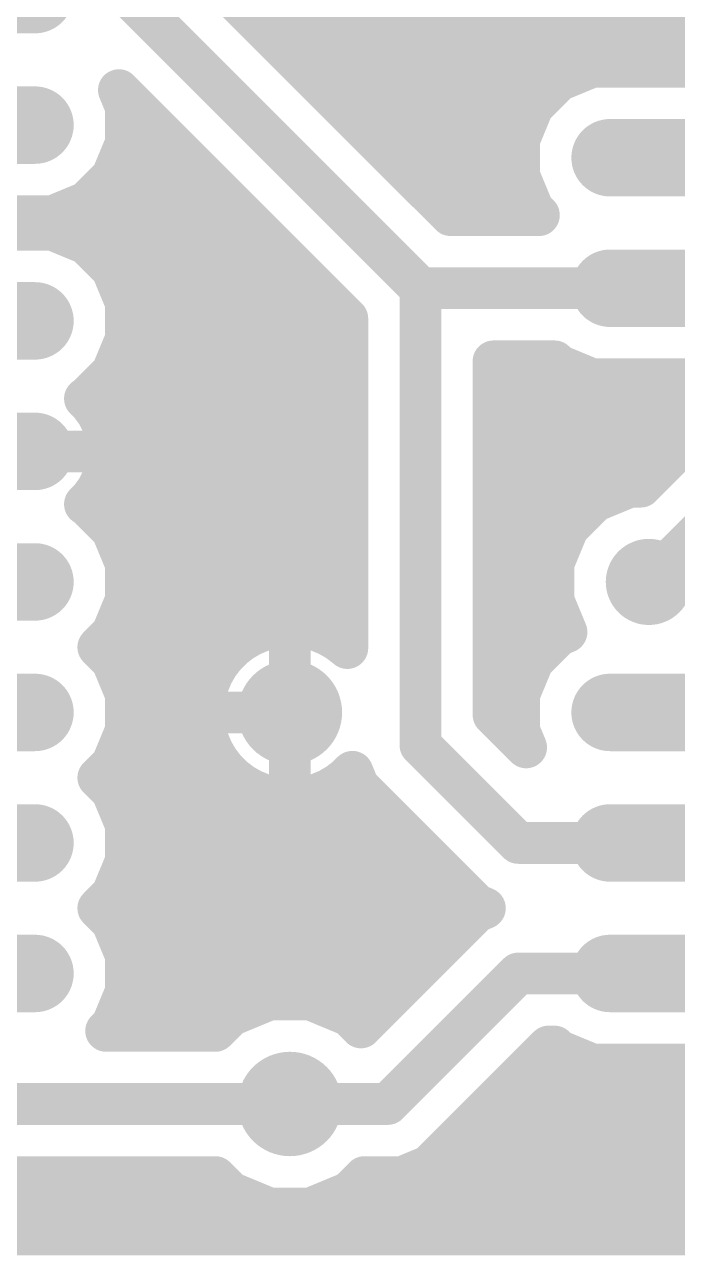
# Model space of a CAD drawing. Extents: x 5.3 to 60.7, y 2.1 to 49.9.
# Drawn here: x 23.41 to 36.12, y 2.13 to 26.09 of the extents above; entities that cross this region are included whole.
import ezdxf

# ---------------------------------------------------------------- set-up
doc = ezdxf.new("R2010")
doc.units = 0
for name, color, linetype in [('16', 174, 'CONTINUOUS'), ('17', 94, 'CONTINUOUS'), ('18', 94, 'CONTINUOUS')]:
    doc.layers.add(name, color=color, linetype=linetype)

# ---------------------------------------------------------------- blocks, each defined once
blk = doc.blocks.new('ROUNDP')
at = {"const_width": 0.5}
blk.add_lwpolyline([(0, -0.25, 1), (0, 0.25, 1), (0, -0.25)], format="xyb", dxfattribs=at)
blk = doc.blocks.new('LONGP100')
at = {"const_width": 1}
blk.add_lwpolyline([(-0.5, 0), (0.5, 0)], dxfattribs=at)
at = {"const_width": 0.5}
for points in [[(-0.5, 0.25, 1), (-0.5, -0.25)], [(0.5, -0.25, 1), (0.5, 0.25)]]:
    blk.add_lwpolyline(points, format="xyb", dxfattribs=at)
blk = doc.blocks.new('ROUNDV')
at = {"const_width": 0.5}
blk.add_lwpolyline([(0, -0.25, 1), (0, 0.25, 1), (0, -0.25)], format="xyb", dxfattribs=at)

msp = doc.modelspace()

# ---------------------------------------------------------------- linework, layer by layer
at = {"layer": '16', "const_width": 0.8128}
for points in [[(31.7042, 22.3774), (26.6059, 27.4757)], [(31.115, 20.955), (25.4, 26.67)], [(28.072, 26.0096), (45.6388, 26.0096)], [(34.4539, 25.265), (33.8034, 24.9955)], [(36.6661, 25.265), (34.4539, 25.265)], [(28.8848, 25.1968), (34.2893, 25.1968)], [(33.8034, 24.9955), (33.3055, 24.4976)], [(25.384, 24.4821), (25.248, 24.8104)], [(25.248, 24.8104), (29.6926, 20.3658)], [(25.384, 23.7779), (25.384, 24.4821)], [(25.384, 24.384), (25.6744, 24.384)], [(29.6976, 24.384), (33.2584, 24.384)], [(33.3055, 24.4976), (33.036, 23.8471)], [(33.036, 23.8471), (33.036, 23.1429)], [(25.1145, 23.1274), (25.384, 23.7779)], [(25.2984, 23.5712), (26.4872, 23.5712)], [(30.5104, 23.5712), (33.036, 23.5712)], [(35.56, 23.495), (42.418, 23.495)], [(24.6166, 22.6295), (25.1145, 23.1274)], [(33.036, 23.1429), (33.3055, 22.4924)], [(23.9661, 22.36), (24.6166, 22.6295)], [(24.7456, 22.7584), (27.3, 22.7584)], [(31.3232, 22.7584), (33.1953, 22.7584)], [(21.7539, 22.36), (23.9661, 22.36)], [(33.4204, 22.3774), (31.7042, 22.3774)], [(33.3055, 22.4924), (33.4204, 22.3774)], [(23.9661, 22.09), (21.7539, 22.09)], [(24.6166, 21.8205), (23.9661, 22.09)], [(24.3147, 21.9456), (28.1128, 21.9456)], [(25.1145, 21.3226), (24.6166, 21.8205)], [(25.384, 20.6721), (25.1145, 21.3226)], [(25.1932, 21.1328), (28.9256, 21.1328)], [(35.56, 20.955), (31.115, 20.955)], [(31.115, 12.065), (31.115, 20.955)], [(25.384, 19.9679), (25.384, 20.6721)], [(25.384, 20.32), (29.6926, 20.32)], [(29.6926, 20.3658), (29.6926, 13.9532)], [(25.1145, 19.3174), (25.384, 19.9679)], [(25.1932, 19.5072), (29.6926, 19.5072)], [(32.5374, 12.6542), (32.5374, 19.5326)], [(32.5374, 19.5326), (33.7252, 19.5326)], [(32.5374, 19.5072), (33.7506, 19.5072)], [(33.7252, 19.5326), (33.8034, 19.4545)], [(24.6166, 18.8195), (25.1145, 19.3174)], [(33.8034, 19.4545), (34.4539, 19.185)], [(34.4539, 19.185), (36.6661, 19.185)], [(24.587, 18.8072), (24.6166, 18.8195)], [(24.6928, 18.7014), (24.587, 18.8072)], [(37.2943, 18.9858), (35.4026, 17.0942)], [(24.8237, 18.5213), (24.6928, 18.7014)], [(24.6979, 18.6944), (29.6926, 18.6944)], [(24.9248, 18.3229), (24.8237, 18.5213)], [(32.5374, 18.6944), (37.0028, 18.6944)], [(24.9936, 18.1112), (24.9248, 18.3229)], [(25.0284, 17.8913), (24.9936, 18.1112)], [(25.0284, 17.78), (25.0284, 17.8913)], [(25.0284, 17.8816), (29.6926, 17.8816)], [(32.5374, 17.8816), (36.19, 17.8816)], [(25.0284, 17.78), (22.86, 17.78)], [(22.86, 17.78), (25.0284, 17.78)], [(26.035, 17.78), (22.86, 17.78)], [(24.9936, 17.4488), (25.0284, 17.6687)], [(25.0284, 17.6687), (25.0284, 17.78)], [(28.575, 15.24), (26.035, 17.78)], [(38.1, 17.78), (35.56, 15.24)], [(24.9248, 17.2371), (24.9936, 17.4488)], [(24.8237, 17.0387), (24.9248, 17.2371)], [(35.1912, 17.0942), (34.5097, 16.8119)], [(35.4026, 17.0942), (35.1912, 17.0942)], [(24.587, 16.7528), (24.6928, 16.8586)], [(24.6928, 16.8586), (24.8237, 17.0387)], [(24.839, 17.0688), (29.6926, 17.0688)], [(32.5374, 17.0688), (35.1299, 17.0688)], [(24.6166, 16.7405), (24.587, 16.7528)], [(25.1145, 16.2426), (24.6166, 16.7405)], [(34.5097, 16.8119), (33.9881, 16.2903)], [(25.1012, 16.256), (29.6926, 16.256)], [(25.384, 15.5921), (25.1145, 16.2426)], [(32.5374, 16.256), (33.9739, 16.256)], [(33.9881, 16.2903), (33.7058, 15.6088)], [(25.384, 14.8879), (25.384, 15.5921)], [(25.384, 15.4432), (29.6926, 15.4432)], [(32.5374, 15.4432), (33.7058, 15.4432)], [(33.7058, 15.6088), (33.7058, 14.8712)], [(28.575, 12.7), (28.575, 15.24)], [(25.1145, 14.2374), (25.384, 14.8879)], [(33.7058, 14.8712), (33.9572, 14.2642)], [(25.2773, 14.6304), (29.6926, 14.6304)], [(32.5374, 14.6304), (33.8055, 14.6304)], [(24.8472, 13.97), (25.1145, 14.2374)], [(27.832, 14.2067), (27.6416, 14.0969)], [(28.035, 14.2908), (27.832, 14.2067)], [(28.2472, 14.3477), (28.035, 14.2908)], [(28.4651, 14.3764), (28.2472, 14.3477)], [(28.575, 14.3764), (28.4651, 14.3764)], [(28.6849, 14.3764), (28.575, 14.3764)], [(28.575, 14.3764), (28.575, 12.7)], [(28.575, 12.7), (28.575, 14.3764)], [(28.9028, 14.3477), (28.6849, 14.3764)], [(29.115, 14.2908), (28.9028, 14.3477)], [(29.318, 14.2067), (29.115, 14.2908)], [(29.5084, 14.0969), (29.318, 14.2067)], [(33.9572, 14.2642), (33.8034, 14.2005)], [(25.1145, 13.7026), (24.8472, 13.97)], [(27.6416, 14.0969), (27.4673, 13.9631)], [(29.6827, 13.9631), (29.5084, 14.0969)], [(33.8034, 14.2005), (33.3055, 13.7026)], [(24.9996, 13.8176), (27.3218, 13.8176)], [(27.3119, 13.8077), (27.1781, 13.6334)], [(27.4673, 13.9631), (27.3119, 13.8077)], [(28.575, 13.8176), (28.575, 13.8176)], [(29.6926, 13.9532), (29.6827, 13.9631)], [(32.5374, 13.8176), (33.4204, 13.8176)], [(25.384, 13.0521), (25.1145, 13.7026)], [(27.1781, 13.6334), (27.0683, 13.443)], [(33.3055, 13.7026), (33.036, 13.0521)], [(27.0683, 13.443), (26.9842, 13.24)], [(25.384, 12.3479), (25.384, 13.0521)], [(26.9273, 13.0278), (26.8986, 12.8099)], [(26.9842, 13.24), (26.9273, 13.0278)], [(33.036, 13.0521), (33.036, 12.3479)], [(25.384, 13.0048), (26.9243, 13.0048)], [(26.8986, 12.8099), (26.8986, 12.7)], [(28.575, 13.0048), (28.575, 13.0048)], [(32.5374, 13.0048), (33.036, 13.0048)], [(26.8986, 12.7), (28.575, 12.7)], [(28.575, 12.7), (26.8986, 12.7)], [(26.8986, 12.7), (26.8986, 12.5901)], [(26.8986, 12.5901), (26.9273, 12.3722)], [(28.575, 12.7), (28.575, 12.7)], [(28.575, 12.7), (28.575, 12.7)], [(28.575, 11.0236), (28.575, 12.7)], [(28.575, 12.7), (28.575, 12.7)], [(28.575, 12.7), (28.575, 11.0236)], [(33.172, 12.0196), (32.5374, 12.6542)], [(35.56, 12.7), (40.64, 12.7)], [(25.1145, 11.6974), (25.384, 12.3479)], [(26.9273, 12.3722), (26.9842, 12.16)], [(33.036, 12.3479), (33.172, 12.0196)], [(25.3194, 12.192), (26.9756, 12.192)], [(26.9842, 12.16), (27.0683, 11.957)], [(28.575, 12.192), (28.575, 12.192)], [(33.02, 10.16), (31.115, 12.065)], [(32.9996, 12.192), (33.1006, 12.192)], [(27.0683, 11.957), (27.1781, 11.7666)], [(24.8472, 11.43), (25.1145, 11.6974)], [(27.1781, 11.7666), (27.3119, 11.5923)], [(27.3119, 11.5923), (27.4673, 11.4369)], [(25.1145, 11.1626), (24.8472, 11.43)], [(24.898, 11.3792), (27.5425, 11.3792)], [(27.4673, 11.4369), (27.6416, 11.3031)], [(28.575, 11.3792), (28.575, 11.3792)], [(29.5084, 11.3031), (29.6827, 11.4369)], [(29.6075, 11.3792), (29.8595, 11.3792)], [(29.6827, 11.4369), (29.7908, 11.545)], [(29.7908, 11.545), (29.9091, 11.2593)], [(25.384, 10.5121), (25.1145, 11.1626)], [(27.6416, 11.3031), (27.832, 11.1933)], [(27.832, 11.1933), (28.035, 11.1092)], [(28.035, 11.1092), (28.2472, 11.0523)], [(28.9028, 11.0523), (29.115, 11.1092)], [(29.115, 11.1092), (29.318, 11.1933)], [(29.318, 11.1933), (29.5084, 11.3031)], [(29.9091, 11.2593), (30.3093, 10.8591)], [(28.2472, 11.0523), (28.4651, 11.0236)], [(28.4651, 11.0236), (28.575, 11.0236)], [(28.575, 11.0236), (28.6849, 11.0236)], [(28.6849, 11.0236), (28.9028, 11.0523)], [(30.3093, 10.8591), (32.2143, 8.9541)], [(25.3615, 10.5664), (30.602, 10.5664)], [(25.384, 9.8079), (25.384, 10.5121)], [(35.56, 10.16), (33.02, 10.16)], [(25.1145, 9.1574), (25.384, 9.8079)], [(25.3615, 9.7536), (31.4148, 9.7536)], [(24.8472, 8.89), (25.1145, 9.1574)], [(24.898, 8.9408), (32.2465, 8.9408)], [(32.2143, 8.9541), (32.3691, 8.89)], [(25.1145, 8.6226), (24.8472, 8.89)], [(32.2143, 8.8259), (29.9586, 6.5701)], [(32.3691, 8.89), (32.2143, 8.8259)], [(25.384, 7.9721), (25.1145, 8.6226)], [(25.3194, 8.128), (31.5164, 8.128)], [(25.384, 7.2679), (25.384, 7.9721)], [(33.02, 7.62), (30.48, 5.08)], [(35.56, 7.62), (33.02, 7.62)], [(25.1145, 6.6174), (25.384, 7.2679)], [(25.384, 7.3152), (30.7036, 7.3152)], [(28.1708, 7.112), (27.424, 6.8026)], [(28.9792, 7.112), (28.1708, 7.112)], [(29.726, 6.8026), (28.9792, 7.112)], [(27.424, 6.8026), (27.1237, 6.5024)], [(29.9586, 6.5701), (29.726, 6.8026)], [(24.9996, 6.5024), (25.1145, 6.6174)], [(27.1237, 6.5024), (24.9996, 6.5024)], [(24.9996, 6.5024), (27.1237, 6.5024)], [(31.6859, 4.2743), (33.6092, 6.1976)], [(33.6092, 6.1976), (33.7252, 6.1976)], [(33.7252, 6.1976), (33.8034, 6.1195)], [(33.8034, 6.1195), (34.4539, 5.85)], [(34.4539, 5.85), (36.6661, 5.85)], [(33.1012, 5.6896), (41.8396, 5.6896)], [(28.575, 5.08), (12.7, 5.08)], [(30.48, 5.08), (28.575, 5.08)], [(32.2884, 4.8768), (42.6416, 4.8768)], [(31.2857, 3.8741), (31.6859, 4.2743)], [(31.4756, 4.064), (58.674, 4.064)], [(30.7629, 3.6576), (31.2857, 3.8741)], [(16.6976, 3.6576), (27.1237, 3.6576)], [(27.1237, 3.6576), (27.424, 3.3574)], [(29.726, 3.3574), (30.0263, 3.6576)], [(30.0263, 3.6576), (30.7629, 3.6576)], [(16.463, 3.2512), (27.6802, 3.2512)], [(27.424, 3.3574), (28.1708, 3.048)], [(28.9792, 3.048), (29.726, 3.3574)], [(29.4698, 3.2512), (57.8612, 3.2512)], [(28.1708, 3.048), (28.9792, 3.048)], [(57.15, 2.54), (15.7174, 2.54)]]:
    msp.add_lwpolyline(points, dxfattribs=at)
at = {"layer": '16', "const_width": 0.4064}
for points in [[(28.072, 26.2128, 1), (28.072, 25.8064)], [(34.4539, 25.4682, 1), (34.4539, 25.0618)], [(34.5317, 25.0773, 1), (34.3762, 25.4527)], [(28.8848, 25.4, 1), (28.8848, 24.9936)], [(33.9471, 24.8518, 1), (33.6597, 25.1392)], [(34.2893, 24.9936, 1), (34.2893, 25.4)], [(25.4357, 24.8882, 1), (25.0602, 24.7327)], [(25.3917, 24.9541, 1), (25.1043, 24.6668)], [(33.7256, 25.1833, 1), (33.8811, 24.8078)], [(25.5872, 24.4821, 1), (25.1808, 24.4821)], [(25.384, 24.5872, 1), (25.384, 24.1808)], [(25.1963, 24.4043, 1), (25.5717, 24.5598)], [(25.6744, 24.1808, 1), (25.6744, 24.5872)], [(29.6976, 24.5872, 1), (29.6976, 24.1808)], [(33.1618, 24.6413, 1), (33.4491, 24.3539)], [(33.4932, 24.4199, 1), (33.1177, 24.5754)], [(33.2584, 24.1808, 1), (33.2584, 24.5872)], [(33.2392, 23.8471, 1), (32.8328, 23.8471)], [(25.2984, 23.7744, 1), (25.2984, 23.368)], [(25.1808, 23.7779, 1), (25.5872, 23.7779)], [(25.5717, 23.7002, 1), (25.1963, 23.8557)], [(26.4872, 23.368, 1), (26.4872, 23.7744)], [(30.5104, 23.7744, 1), (30.5104, 23.368)], [(32.8483, 23.9248, 1), (33.2237, 23.7693)], [(33.036, 23.368, 1), (33.036, 23.7744)], [(35.56, 23.6982, 1), (35.56, 23.2918)], [(25.2582, 22.9837, 1), (24.9708, 23.2711)], [(33.2237, 23.2207, 1), (32.8483, 23.0652)], [(24.9268, 23.2051, 1), (25.3023, 23.0496)], [(32.8328, 23.1429, 1), (33.2392, 23.1429)], [(24.6944, 22.4417, 1), (24.5389, 22.8172)], [(24.7456, 22.9616, 1), (24.7456, 22.5552)], [(27.3, 22.5552, 1), (27.3, 22.9616)], [(31.3232, 22.9616, 1), (31.3232, 22.5552)], [(33.1953, 22.5552, 1), (33.1953, 22.9616)], [(23.9661, 22.1568, 1), (23.9661, 22.5632)], [(24.4729, 22.7731, 1), (24.7603, 22.4858)], [(31.7042, 22.5806, 1), (31.7042, 22.1742)], [(33.4491, 22.6361, 1), (33.1618, 22.3487)], [(33.1177, 22.4146, 1), (33.4932, 22.5701)], [(33.4204, 22.1742, 1), (33.4204, 22.5806)], [(23.8883, 22.5477, 1), (24.0438, 22.1723)], [(31.5605, 22.2337, 1), (31.8479, 22.5211)], [(33.2768, 22.2337, 1), (33.5641, 22.5211)], [(24.0438, 22.2777, 1), (23.8883, 21.9023)], [(23.9661, 21.8868, 1), (23.9661, 22.2932)], [(24.3147, 22.1488, 1), (24.3147, 21.7424)], [(28.1128, 21.7424, 1), (28.1128, 22.1488)], [(24.7603, 21.9642, 1), (24.4729, 21.6768)], [(24.5389, 21.6328, 1), (24.6944, 22.0083)], [(25.3023, 21.4004, 1), (24.9268, 21.2449)], [(24.9708, 21.1789, 1), (25.2582, 21.4663)], [(25.1932, 21.336, 1), (25.1932, 20.9296)], [(28.9256, 20.9296, 1), (28.9256, 21.336)], [(31.115, 21.1582, 1), (31.115, 20.7518)], [(31.3182, 20.955, 1), (30.9118, 20.955)], [(35.56, 20.7518, 1), (35.56, 21.1582)], [(25.5872, 20.6721, 1), (25.1808, 20.6721)], [(30.9713, 20.8113, 1), (31.2587, 21.0987)], [(25.1963, 20.5943, 1), (25.5717, 20.7498)], [(25.384, 20.5232, 1), (25.384, 20.1168)], [(29.8958, 20.3658, 1), (29.4894, 20.3658)], [(29.5489, 20.2221, 1), (29.8363, 20.5095)], [(29.6926, 20.1168, 1), (29.6926, 20.5232)], [(25.5717, 19.8902, 1), (25.1963, 20.0457)], [(25.1808, 19.9679, 1), (25.5872, 19.9679)], [(25.1932, 19.7104, 1), (25.1932, 19.304)], [(29.6926, 19.304, 1), (29.6926, 19.7104)], [(32.7406, 19.5326, 1), (32.3342, 19.5326)], [(32.5374, 19.7358, 1), (32.5374, 19.3294)], [(32.5374, 19.7104, 1), (32.5374, 19.304)], [(33.8689, 19.6763, 1), (33.5816, 19.3889)], [(33.7252, 19.3294, 1), (33.7252, 19.7358)], [(33.7506, 19.304, 1), (33.7506, 19.7104)], [(25.2582, 19.1737, 1), (24.9708, 19.4611)], [(33.8811, 19.6422, 1), (33.7256, 19.2667)], [(33.6597, 19.3108, 1), (33.9471, 19.5981)], [(24.9268, 19.3951, 1), (25.3023, 19.2396)], [(34.4539, 19.3882, 1), (34.4539, 18.9818)], [(34.3762, 18.9973, 1), (34.5317, 19.3727)], [(24.5093, 18.995, 1), (24.6648, 18.6195)], [(24.7307, 18.9509, 1), (24.4434, 18.6635)], [(24.4729, 18.9631, 1), (24.7603, 18.6758)], [(24.6944, 18.6317, 1), (24.5389, 19.0072)], [(24.8572, 18.8209, 1), (24.5284, 18.582)], [(24.6979, 18.8976, 1), (24.6979, 18.4912)], [(24.5492, 18.5577, 1), (24.8365, 18.8451)], [(25.0048, 18.6136, 1), (24.6426, 18.4291)], [(29.6926, 18.4912, 1), (29.6926, 18.8976)], [(32.5374, 18.8976, 1), (32.5374, 18.4912)], [(24.6593, 18.4019, 1), (24.9881, 18.6407)], [(25.118, 18.3857, 1), (24.7315, 18.2601)], [(24.7437, 18.2307, 1), (25.1058, 18.4152)], [(25.1943, 18.143, 1), (24.7929, 18.0794)], [(24.8003, 18.0484, 1), (25.1868, 18.174)], [(25.2316, 17.8913, 1), (24.8252, 17.8913)], [(25.0284, 18.0848, 1), (25.0284, 17.6784)], [(29.6926, 17.6784, 1), (29.6926, 18.0848)], [(32.5374, 18.0848, 1), (32.5374, 17.6784)], [(36.19, 17.6784, 1), (36.19, 18.0848)], [(25.2316, 17.78, 1), (24.8252, 17.78)], [(24.8252, 17.78, 1), (25.2316, 17.78)], [(24.8277, 17.8595, 1), (25.2291, 17.9231)], [(25.2291, 17.6369, 1), (24.8277, 17.7005)], [(25.0284, 17.5768, 1), (25.0284, 17.9832)], [(25.0284, 17.5768, 1), (25.0284, 17.9832)], [(26.1787, 17.9237, 1), (25.8913, 17.6363)], [(26.035, 17.5768, 1), (26.035, 17.9832)], [(25.1868, 17.386, 1), (24.8003, 17.5116)], [(24.8252, 17.6687, 1), (25.2316, 17.6687)], [(24.7315, 17.2998, 1), (25.118, 17.1743)], [(25.1058, 17.1448, 1), (24.7437, 17.3293)], [(24.7929, 17.4806, 1), (25.1943, 17.417)], [(35.1912, 17.2974, 1), (35.1912, 16.891)], [(35.2689, 16.9065, 1), (35.1134, 17.2819)], [(35.4026, 16.891, 1), (35.4026, 17.2974)], [(24.8365, 16.7149, 1), (24.5492, 17.0023)], [(24.6426, 17.1309, 1), (25.0048, 16.9464)], [(24.839, 17.272, 1), (24.839, 16.8656)], [(24.9881, 16.9193, 1), (24.6593, 17.1581)], [(29.6926, 16.8656, 1), (29.6926, 17.272)], [(32.5374, 17.272, 1), (32.5374, 16.8656)], [(35.1299, 16.8656, 1), (35.1299, 17.272)], [(35.2589, 17.2379, 1), (35.5463, 16.9505)], [(24.6648, 16.9405, 1), (24.5093, 16.565)], [(24.4434, 16.8965, 1), (24.7307, 16.6091)], [(24.7603, 16.8842, 1), (24.4729, 16.5968)], [(24.5284, 16.978, 1), (24.8572, 16.7391)], [(24.5389, 16.5528, 1), (24.6944, 16.9283)], [(34.4319, 16.9996, 1), (34.5874, 16.6242)], [(34.6534, 16.6682, 1), (34.366, 16.9556)], [(25.1012, 16.4592, 1), (25.1012, 16.0528)], [(25.3023, 16.3204, 1), (24.9268, 16.1649)], [(24.9708, 16.0989, 1), (25.2582, 16.3863)], [(29.6926, 16.0528, 1), (29.6926, 16.4592)], [(32.5374, 16.4592, 1), (32.5374, 16.0528)], [(33.8444, 16.434, 1), (34.1318, 16.1466)], [(34.1758, 16.2126, 1), (33.8004, 16.3681)], [(33.9739, 16.0528, 1), (33.9739, 16.4592)], [(25.5872, 15.5921, 1), (25.1808, 15.5921)], [(25.384, 15.6464, 1), (25.384, 15.24)], [(25.1963, 15.5143, 1), (25.5717, 15.6698)], [(29.6926, 15.24, 1), (29.6926, 15.6464)], [(32.5374, 15.6464, 1), (32.5374, 15.24)], [(33.909, 15.6088, 1), (33.5026, 15.6088)], [(33.5181, 15.6866, 1), (33.8935, 15.5311)], [(33.7058, 15.24, 1), (33.7058, 15.6464)], [(28.7782, 15.24, 1), (28.3718, 15.24)], [(28.4313, 15.0963, 1), (28.7187, 15.3837)], [(35.4163, 15.3837, 1), (35.7037, 15.0963)], [(25.1808, 14.8879, 1), (25.5872, 14.8879)], [(25.5717, 14.8102, 1), (25.1963, 14.9657)], [(33.8935, 14.9489, 1), (33.5181, 14.7934)], [(25.2773, 14.8336, 1), (25.2773, 14.4272)], [(29.6926, 14.4272, 1), (29.6926, 14.8336)], [(32.5374, 14.8336, 1), (32.5374, 14.4272)], [(33.5026, 14.8712, 1), (33.909, 14.8712)], [(33.8055, 14.4272, 1), (33.8055, 14.8336)], [(25.2582, 14.0937, 1), (24.9708, 14.3811)], [(27.9336, 14.0308, 1), (27.7304, 14.3827)], [(27.9824, 14.4871, 1), (28.0876, 14.0946)], [(28.1127, 14.1031, 1), (27.9572, 14.4786)], [(28.2207, 14.5492, 1), (28.2738, 14.1463)], [(28.2998, 14.1514, 1), (28.1947, 14.544)], [(28.4651, 14.5796, 1), (28.4651, 14.1732)], [(28.575, 14.5796, 1), (28.575, 14.1732)], [(28.7782, 14.3764, 1), (28.3718, 14.3764)], [(28.7782, 14.3764, 1), (28.3718, 14.3764)], [(28.4916, 14.1749, 1), (28.4386, 14.5779)], [(28.7114, 14.5779, 1), (28.6584, 14.1749)], [(28.575, 14.1732, 1), (28.575, 14.5796)], [(28.6849, 14.1732, 1), (28.6849, 14.5796)], [(28.9553, 14.544, 1), (28.8502, 14.1514)], [(28.8762, 14.1463, 1), (28.9293, 14.5492)], [(29.1928, 14.4786, 1), (29.0373, 14.1031)], [(29.0624, 14.0946, 1), (29.1676, 14.4871)], [(29.4196, 14.3827, 1), (29.2164, 14.0308)], [(34.035, 14.0765, 1), (33.8794, 14.452)], [(24.9908, 14.1137, 1), (24.7035, 13.8263)], [(24.9268, 14.3151, 1), (25.3023, 14.1596)], [(27.54, 14.2728, 1), (27.7432, 13.9209)], [(27.7653, 13.9357, 1), (27.5179, 14.2581)], [(27.7542, 14.3945, 1), (27.9097, 14.019)], [(29.2403, 14.019, 1), (29.3958, 14.3945)], [(29.6321, 14.2581, 1), (29.3847, 13.9357)], [(29.4068, 13.9209, 1), (29.61, 14.2728)], [(33.7256, 14.3883, 1), (33.8811, 14.0128)], [(33.9471, 14.0568, 1), (33.6597, 14.3442)], [(33.7695, 14.1865, 1), (34.1449, 14.342)], [(24.7035, 14.1137, 1), (24.9908, 13.8263)], [(24.9996, 14.0208, 1), (24.9996, 13.6144)], [(27.1682, 13.9514, 1), (27.4556, 13.664)], [(27.4731, 13.684, 1), (27.1507, 13.9314)], [(27.3436, 14.1243, 1), (27.591, 13.8019)], [(27.3218, 13.6144, 1), (27.3218, 14.0208)], [(27.611, 13.8194, 1), (27.3236, 14.1068)], [(28.575, 14.0208, 1), (28.575, 13.6144)], [(28.575, 13.6144, 1), (28.575, 14.0208)], [(29.8264, 14.1067, 1), (29.539, 13.8194)], [(29.4894, 13.9532, 1), (29.8958, 13.9532)], [(29.5489, 13.8095, 1), (29.8363, 14.0968)], [(29.559, 13.8019, 1), (29.8064, 14.1243)], [(32.5374, 14.0208, 1), (32.5374, 13.6144)], [(33.4204, 13.6144, 1), (33.4204, 14.0208)], [(25.3023, 13.7804, 1), (24.9268, 13.6249)], [(24.9708, 13.5589, 1), (25.2582, 13.8463)], [(27.0169, 13.7571, 1), (27.3393, 13.5097)], [(27.3541, 13.5318, 1), (27.0022, 13.735)], [(33.1618, 13.8463, 1), (33.4491, 13.5589)], [(33.4932, 13.6249, 1), (33.1177, 13.7804)], [(26.8923, 13.5446, 1), (27.2442, 13.3414)], [(27.256, 13.3653, 1), (26.8805, 13.5208)], [(25.5872, 13.0521, 1), (25.1808, 13.0521)], [(27.1287, 13.0012, 1), (26.7258, 13.0543)], [(26.7964, 13.3178, 1), (27.1719, 13.1623)], [(27.1804, 13.1874, 1), (26.7879, 13.2926)], [(33.2392, 13.0521, 1), (32.8328, 13.0521)], [(25.384, 13.208, 1), (25.384, 12.8016)], [(25.1963, 12.9743, 1), (25.5717, 13.1298)], [(27.1018, 12.8099, 1), (26.6954, 12.8099)], [(26.731, 13.0803, 1), (27.1236, 12.9752)], [(26.9243, 12.8016, 1), (26.9243, 13.208)], [(28.575, 13.208, 1), (28.575, 12.8016)], [(28.575, 12.8016, 1), (28.575, 13.208)], [(32.5374, 13.208, 1), (32.5374, 12.8016)], [(32.8483, 13.1298, 1), (33.2237, 12.9743)], [(33.036, 12.8016, 1), (33.036, 13.208)], [(26.8986, 12.9032, 1), (26.8986, 12.4968)], [(26.8986, 12.9032, 1), (26.8986, 12.4968)], [(27.1018, 12.7, 1), (26.6954, 12.7)], [(26.6971, 12.8364, 1), (27.1001, 12.7834)], [(27.1001, 12.6166, 1), (26.6971, 12.5636)], [(28.575, 12.9032, 1), (28.575, 12.4968)], [(28.7782, 12.7, 1), (28.3718, 12.7)], [(28.7782, 12.7, 1), (28.3718, 12.7)], [(28.575, 12.9032, 1), (28.575, 12.4968)], [(28.7782, 12.7, 1), (28.3718, 12.7)], [(28.575, 12.4968, 1), (28.575, 12.9032)], [(28.575, 12.4968, 1), (28.575, 12.9032)], [(28.575, 12.4968, 1), (28.575, 12.9032)], [(28.575, 12.4968, 1), (28.575, 12.9032)], [(32.6811, 12.7979, 1), (32.3937, 12.5105)], [(35.56, 12.9032, 1), (35.56, 12.4968)], [(25.5717, 12.2702, 1), (25.1963, 12.4257)], [(26.6954, 12.7, 1), (27.1018, 12.7)], [(26.6954, 12.5901, 1), (27.1018, 12.5901)], [(27.1236, 12.4248, 1), (26.731, 12.3197)], [(28.3718, 12.7, 1), (28.7782, 12.7)], [(28.3718, 12.7, 1), (28.7782, 12.7)], [(28.3718, 12.7, 1), (28.7782, 12.7)], [(28.3718, 12.7, 1), (28.7782, 12.7)], [(32.3342, 12.6542, 1), (32.7406, 12.6542)], [(33.2237, 12.4257, 1), (32.8483, 12.2702)], [(25.3194, 12.3952, 1), (25.3194, 11.9888)], [(25.1808, 12.3479, 1), (25.5872, 12.3479)], [(26.7258, 12.3457, 1), (27.1287, 12.3988)], [(27.1719, 12.2377, 1), (26.7964, 12.0822)], [(26.9756, 11.9888, 1), (26.9756, 12.3952)], [(28.575, 12.3952, 1), (28.575, 11.9888)], [(28.575, 11.9888, 1), (28.575, 12.3952)], [(31.2587, 12.2087, 1), (30.9713, 11.9213)], [(32.9996, 12.3952, 1), (32.9996, 11.9888)], [(32.8328, 12.3479, 1), (33.2392, 12.3479)], [(33.1006, 11.9888, 1), (33.1006, 12.3952)], [(26.7879, 12.1074, 1), (27.1804, 12.2126)], [(27.2442, 12.0586, 1), (26.8923, 11.8554)], [(26.8805, 11.8792, 1), (27.256, 12.0347)], [(30.9118, 12.065, 1), (31.3182, 12.065)], [(32.9843, 11.9418, 1), (33.3597, 12.0973)], [(33.0283, 11.8759, 1), (33.3157, 12.1632)], [(24.9268, 11.7751, 1), (25.3023, 11.6196)], [(25.2582, 11.5537, 1), (24.9708, 11.8411)], [(27.3393, 11.8903, 1), (27.0169, 11.6429)], [(27.0022, 11.665, 1), (27.3541, 11.8682)], [(27.4556, 11.736, 1), (27.1682, 11.4486)], [(24.9908, 11.5737, 1), (24.7035, 11.2863)], [(24.7035, 11.5737, 1), (24.9908, 11.2863)], [(24.898, 11.5824, 1), (24.898, 11.176)], [(27.1507, 11.4686, 1), (27.4731, 11.716)], [(27.591, 11.5981, 1), (27.3436, 11.2757)], [(27.3236, 11.2932, 1), (27.611, 11.5806)], [(27.5425, 11.176, 1), (27.5425, 11.5824)], [(28.575, 11.5824, 1), (28.575, 11.176)], [(28.575, 11.176, 1), (28.575, 11.5824)], [(29.6075, 11.5824, 1), (29.6075, 11.176)], [(29.539, 11.5806, 1), (29.8264, 11.2932)], [(29.8064, 11.2757, 1), (29.559, 11.5981)], [(29.9785, 11.6228, 1), (29.6031, 11.4672)], [(29.9345, 11.4013, 1), (29.6471, 11.6887)], [(29.8595, 11.176, 1), (29.8595, 11.5824)], [(25.3023, 11.2404, 1), (24.9268, 11.0849)], [(24.9708, 11.0189, 1), (25.2582, 11.3063)], [(27.7432, 11.4791, 1), (27.54, 11.1272)], [(27.5179, 11.1419, 1), (27.7653, 11.4643)], [(27.9097, 11.381, 1), (27.7542, 11.0055)], [(27.7304, 11.0173, 1), (27.9336, 11.3692)], [(28.0876, 11.3054, 1), (27.9824, 10.9129)], [(27.9572, 10.9214, 1), (28.1127, 11.2969)], [(29.0373, 11.2969, 1), (29.1928, 10.9214)], [(29.1676, 10.9129, 1), (29.0624, 11.3054)], [(29.2164, 11.3692, 1), (29.4196, 11.0173)], [(29.3958, 11.0055, 1), (29.2403, 11.381)], [(29.3847, 11.4643, 1), (29.6321, 11.1419)], [(29.61, 11.1272, 1), (29.4068, 11.4791)], [(30.0528, 11.403, 1), (29.7655, 11.1156)], [(29.7214, 11.1815, 1), (30.0969, 11.337)], [(28.2738, 11.2537, 1), (28.2207, 10.8508)], [(28.1947, 10.856, 1), (28.2998, 11.2486)], [(28.4651, 11.2268, 1), (28.4651, 10.8204)], [(28.575, 11.2268, 1), (28.575, 10.8204)], [(28.4386, 10.8221, 1), (28.4916, 11.2251)], [(28.6584, 11.2251, 1), (28.7114, 10.8221)], [(28.575, 10.8204, 1), (28.575, 11.2268)], [(28.6849, 10.8204, 1), (28.6849, 11.2268)], [(28.8502, 11.2486, 1), (28.9553, 10.856)], [(28.9293, 10.8508, 1), (28.8762, 11.2537)], [(30.453, 11.0028, 1), (30.1656, 10.7155)], [(28.3718, 11.0236, 1), (28.7782, 11.0236)], [(28.3718, 11.0236, 1), (28.7782, 11.0236)], [(30.1656, 10.7155, 1), (30.453, 11.0028)], [(25.3615, 10.7696, 1), (25.3615, 10.3632)], [(25.5872, 10.5121, 1), (25.1808, 10.5121)], [(25.1963, 10.4343, 1), (25.5717, 10.5898)], [(30.602, 10.3632, 1), (30.602, 10.7696)], [(33.02, 10.3632, 1), (33.02, 9.9568)], [(35.56, 9.9568, 1), (35.56, 10.3632)], [(32.8763, 10.0163, 1), (33.1637, 10.3037)], [(25.3615, 9.9568, 1), (25.3615, 9.5504)], [(25.5717, 9.7302, 1), (25.1963, 9.8857)], [(31.4148, 9.5504, 1), (31.4148, 9.9568)], [(25.1808, 9.8079, 1), (25.5872, 9.8079)], [(24.898, 9.144, 1), (24.898, 8.7376)], [(24.9268, 9.2351, 1), (25.3023, 9.0796)], [(25.2582, 9.0137, 1), (24.9708, 9.3011)], [(32.292, 9.1419, 1), (32.1365, 8.7664)], [(32.2465, 8.7376, 1), (32.2465, 9.144)], [(24.9908, 9.0337, 1), (24.7035, 8.7463)], [(24.7035, 9.0337, 1), (24.9908, 8.7463)], [(32.1365, 9.0136, 1), (32.292, 8.6381)], [(32.0706, 8.8105, 1), (32.358, 9.0978)], [(32.358, 8.6822, 1), (32.0706, 8.9695)], [(32.4469, 8.7023, 1), (32.2914, 9.0777)], [(32.2914, 8.7023, 1), (32.4469, 9.0777)], [(25.3023, 8.7004, 1), (24.9268, 8.5449)], [(24.9708, 8.4789, 1), (25.2582, 8.7663)], [(25.3194, 8.3312, 1), (25.3194, 7.9248)], [(31.5164, 7.9248, 1), (31.5164, 8.3312)], [(25.5872, 7.9721, 1), (25.1808, 7.9721)], [(25.1963, 7.8943, 1), (25.5717, 8.0498)], [(33.02, 7.8232, 1), (33.02, 7.4168)], [(33.1637, 7.4763, 1), (32.8763, 7.7637)], [(35.56, 7.4168, 1), (35.56, 7.8232)], [(25.384, 7.5184, 1), (25.384, 7.112)], [(25.5717, 7.1902, 1), (25.1963, 7.3457)], [(30.7036, 7.112, 1), (30.7036, 7.5184)], [(25.1808, 7.2679, 1), (25.5872, 7.2679)], [(28.1708, 7.3152, 1), (28.1708, 6.9088)], [(28.2486, 6.9243, 1), (28.093, 7.2997)], [(29.057, 7.2997, 1), (28.9014, 6.9243)], [(28.9792, 6.9088, 1), (28.9792, 7.3152)], [(27.3462, 6.9904, 1), (27.5017, 6.6149)], [(27.5676, 6.659, 1), (27.2803, 6.9463)], [(29.8697, 6.9463, 1), (29.5824, 6.659)], [(29.6483, 6.6149, 1), (29.8038, 6.9904)], [(25.2582, 6.4737, 1), (24.9708, 6.7611)], [(24.9996, 6.7056, 1), (24.9996, 6.2992)], [(24.9996, 6.7056, 1), (24.9996, 6.2992)], [(24.8559, 6.6461, 1), (25.1432, 6.3587)], [(24.9268, 6.6951, 1), (25.3023, 6.5396)], [(26.98, 6.6461, 1), (27.2674, 6.3587)], [(27.1237, 6.2992, 1), (27.1237, 6.7056)], [(27.1237, 6.2992, 1), (27.1237, 6.7056)], [(29.8149, 6.7138, 1), (30.1022, 6.4264)], [(29.8149, 6.4264, 1), (30.1022, 6.7138)], [(33.6092, 6.4008, 1), (33.6092, 5.9944)], [(33.7529, 6.0539, 1), (33.4655, 6.3413)], [(33.8689, 6.3413, 1), (33.5816, 6.0539)], [(33.8811, 6.3072, 1), (33.7256, 5.9317)], [(33.7252, 5.9944, 1), (33.7252, 6.4008)], [(33.6597, 5.9758, 1), (33.9471, 6.2631)], [(34.4539, 6.0532, 1), (34.4539, 5.6468)], [(34.3762, 5.6623, 1), (34.5317, 6.0377)], [(33.1012, 5.8928, 1), (33.1012, 5.4864)], [(28.575, 5.2832, 1), (28.575, 4.8768)], [(28.575, 4.8768, 1), (28.575, 5.2832)], [(30.3363, 5.2237, 1), (30.6237, 4.9363)], [(30.48, 4.8768, 1), (30.48, 5.2832)], [(32.2884, 5.08, 1), (32.2884, 4.6736)], [(31.5422, 4.418, 1), (31.8295, 4.1306)], [(31.8295, 4.1306, 1), (31.5422, 4.418)], [(31.4756, 4.2672, 1), (31.4756, 3.8608)], [(31.142, 4.0178, 1), (31.4294, 3.7305)], [(31.3635, 3.6864, 1), (31.208, 4.0619)], [(27.2674, 3.8013, 1), (26.98, 3.5139)], [(27.1237, 3.4544, 1), (27.1237, 3.8608)], [(30.0263, 3.8608, 1), (30.0263, 3.4544)], [(30.17, 3.5139, 1), (29.8826, 3.8013)], [(30.6852, 3.8453, 1), (30.8407, 3.4699)], [(30.7629, 3.4544, 1), (30.7629, 3.8608)], [(27.5017, 3.5451, 1), (27.3462, 3.1696)], [(27.2803, 3.2137, 1), (27.5676, 3.501)], [(27.6802, 3.048, 1), (27.6802, 3.4544)], [(29.4698, 3.4544, 1), (29.4698, 3.048)], [(29.5824, 3.501, 1), (29.8697, 3.2137)], [(29.8038, 3.1696, 1), (29.6483, 3.5451)], [(28.1708, 3.2512, 1), (28.1708, 2.8448)], [(28.093, 2.8603, 1), (28.2486, 3.2357)], [(28.9014, 3.2357, 1), (29.057, 2.8603)], [(28.9792, 2.8448, 1), (28.9792, 3.2512)]]:
    msp.add_lwpolyline(points, format="xyb", dxfattribs=at)

# ---------------------------------------------------------------- block references
at = {"layer": '17', "xscale": 1.508, "yscale": 1.508}
for p in [(22.86, 26.67), (22.86, 24.13), (22.86, 20.32), (22.86, 17.78), (22.86, 15.24), (22.86, 12.7), (22.86, 10.16), (22.86, 7.62)]:
    msp.add_blockref('LONGP100', p, dxfattribs=at)
at = {"layer": '17'}
for name, p, xscale, yscale, rotation in [('LONGP100', (35.56, 23.495), 1.508, 1.508, 180), ('LONGP100', (35.56, 20.955), 1.508, 1.508, 180), ('ROUNDP', (28.575, 12.7), 2.032, 2.032, 270), ('LONGP100', (35.56, 12.7), 1.508, 1.508, 180), ('LONGP100', (35.56, 10.16), 1.508, 1.508, 180), ('LONGP100', (35.56, 7.62), 1.508, 1.508, 180), ('ROUNDP', (28.575, 5.08), 2.032, 2.032, 270)]:
    msp.add_blockref(name, p, dxfattribs=dict(at, xscale=xscale, yscale=yscale, rotation=rotation))
at = {"layer": '18'}
for xscale, yscale in [(1.6764, 1.6764), (1.0064, 1.0064)]:
    msp.add_blockref('ROUNDV', (35.56, 15.24), dxfattribs=dict(at, xscale=xscale, yscale=yscale))

doc.saveas('drawing.dxf')
